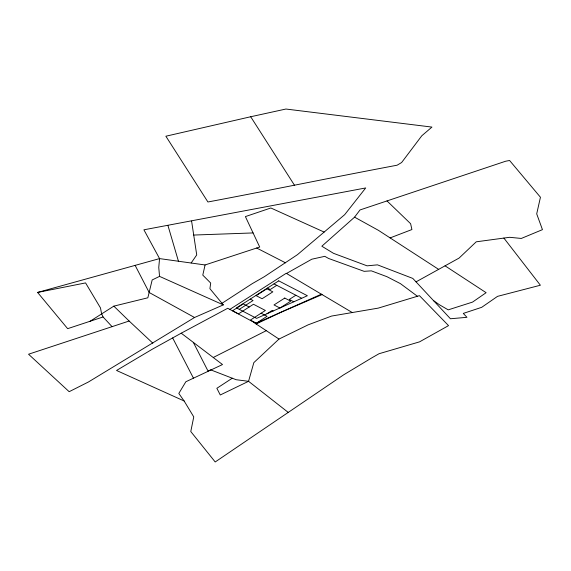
<?xml version="1.0" encoding="UTF-8"?>
<svg xmlns="http://www.w3.org/2000/svg" width="571" height="571" viewBox="0 0 571 571"><rect width="100%" height="100%" fill="white"/><g stroke="black" fill="none" stroke-linecap="round" stroke-linejoin="round"><path stroke-width="0.86" d="M324.142 232.069L270.854 207.98L245.402 216.595L259.698 247.029L205.075 264.965L202.784 275.122L210.699 283.059L209.914 288.683L223.311 304.885L194.547 317.497L88.441 381.985L69.17 391.692L28.55 354.227L129.139 321.023L152.814 343.171M90.104 321.252L113.829 306.142L147.846 297.791L152.179 279.947L159.545 276.378L223.311 304.885M191.185 262.945L196.724 254.93L191.599 221.091M354.577 217.158L360.015 209.95L505.649 161.229L509.589 160.487L540.444 197.245L536.704 213.882L542.45 229.649L521.316 238.442L509.618 237.3L476.243 241.811L459.084 258.078L416.031 281.86L412.797 278.412L377.474 264.851L367.067 265.836L333.521 253.331L321.837 246.215L354.577 217.158L378.452 230.349L438.635 269.369M184.126 400.978L116.541 370.465L152.493 349.102L181.221 333.186L222.512 364.548L185.846 381.749L178.816 393.44L184.126 400.978L193.762 416.894L190.778 431.533L215.203 461.968L343.457 374.947L372.035 357.724L379.044 353.727L419.535 341.858L448.542 325.62L419.442 295.65L378.245 308.119L331.608 316.056L308.154 324.835L278.976 339.074L253.838 362.628L248.556 381.307L220.278 394.975L216.859 388.294L232.269 378.209M221.991 303.294L252.282 283.63L264.323 276.707L297.477 254.652L344.67 214.682L365.711 187.945L143.906 229.806L159.559 258.599L158.759 267.456L159.545 276.378M229.849 309.403L286.221 273.288L352.35 312.594M239.278 309.354L253.039 300.539L250.262 299.09M276.785 285.322L270.219 289.526L267.442 288.084M266.928 313.779L272.11 310.46L273.152 311.002M295.849 295.243L289.29 299.447L293.801 301.795M286.506 273.459L311.809 259.205L324.792 256.329L328.603 258.47L364.127 271.332L371.336 270.847L386.945 276.692L400.471 283.666L417.422 296.263M181.221 333.186L227.736 308.269L255.915 323.364L321.38 294.179M213.304 357.467L266.279 330.666L278.976 339.074M253.403 322.015L256.136 323.985L281.703 311.959L322.058 294.586M390.107 237.907L411.912 229.556L410.613 223.704L386.995 200.921M112.073 326.662L103.073 316.969L67.649 328.668L37.593 292.438L159.559 258.599L205.075 264.965M250.698 116.748L165.868 136.219L207.915 201.984C271.075 190.129 333.964 177.103 397.095 165.212L401.634 162.521L421.819 135.748L431.94 127.083L285.921 109.032L250.698 116.748L294.479 185.24M37.593 292.438L85.571 282.909L100.496 307.947L101.581 313.722L103.073 316.969M193.726 235.052L253.074 232.932M256.672 248.021L285.543 262.831M274.001 283.88L301.688 298.283M249.199 306.998L243.246 303.9L232.504 310.781L238.464 313.879L253.467 304.264L265.387 310.467L250.383 320.081L256.343 323.179L267.078 316.298L261.118 313.201M194.547 317.497L149.174 292.495L135.141 265.372M445.045 265.829L486.121 292.687L472.552 302.088L448.214 309.853L439.542 304.835L433.425 300.539M256.136 323.985L266.279 330.666M288.284 412.455L248.556 381.307L236.158 379.715L210.649 369.83L208.044 371.086L193.326 342.343M113.829 306.142L129.139 321.023M416.031 281.86L450.448 318.761L466.95 317.312L463.288 313.408L481.703 307.319L497.534 296.356L540.387 285.229L503.879 238.071M172.656 337.925L193.426 378.109M167.974 225.588L178.402 261.09M278.741 280.846L236.501 307.905L256.615 318.375L307.376 295.742L278.741 280.846M266.871 288.762L256.129 295.642L262.089 298.74L272.831 291.86L266.871 288.762M284.751 298.062L274.009 304.943L279.968 308.04L290.71 301.16L284.751 298.062"/></g></svg>
